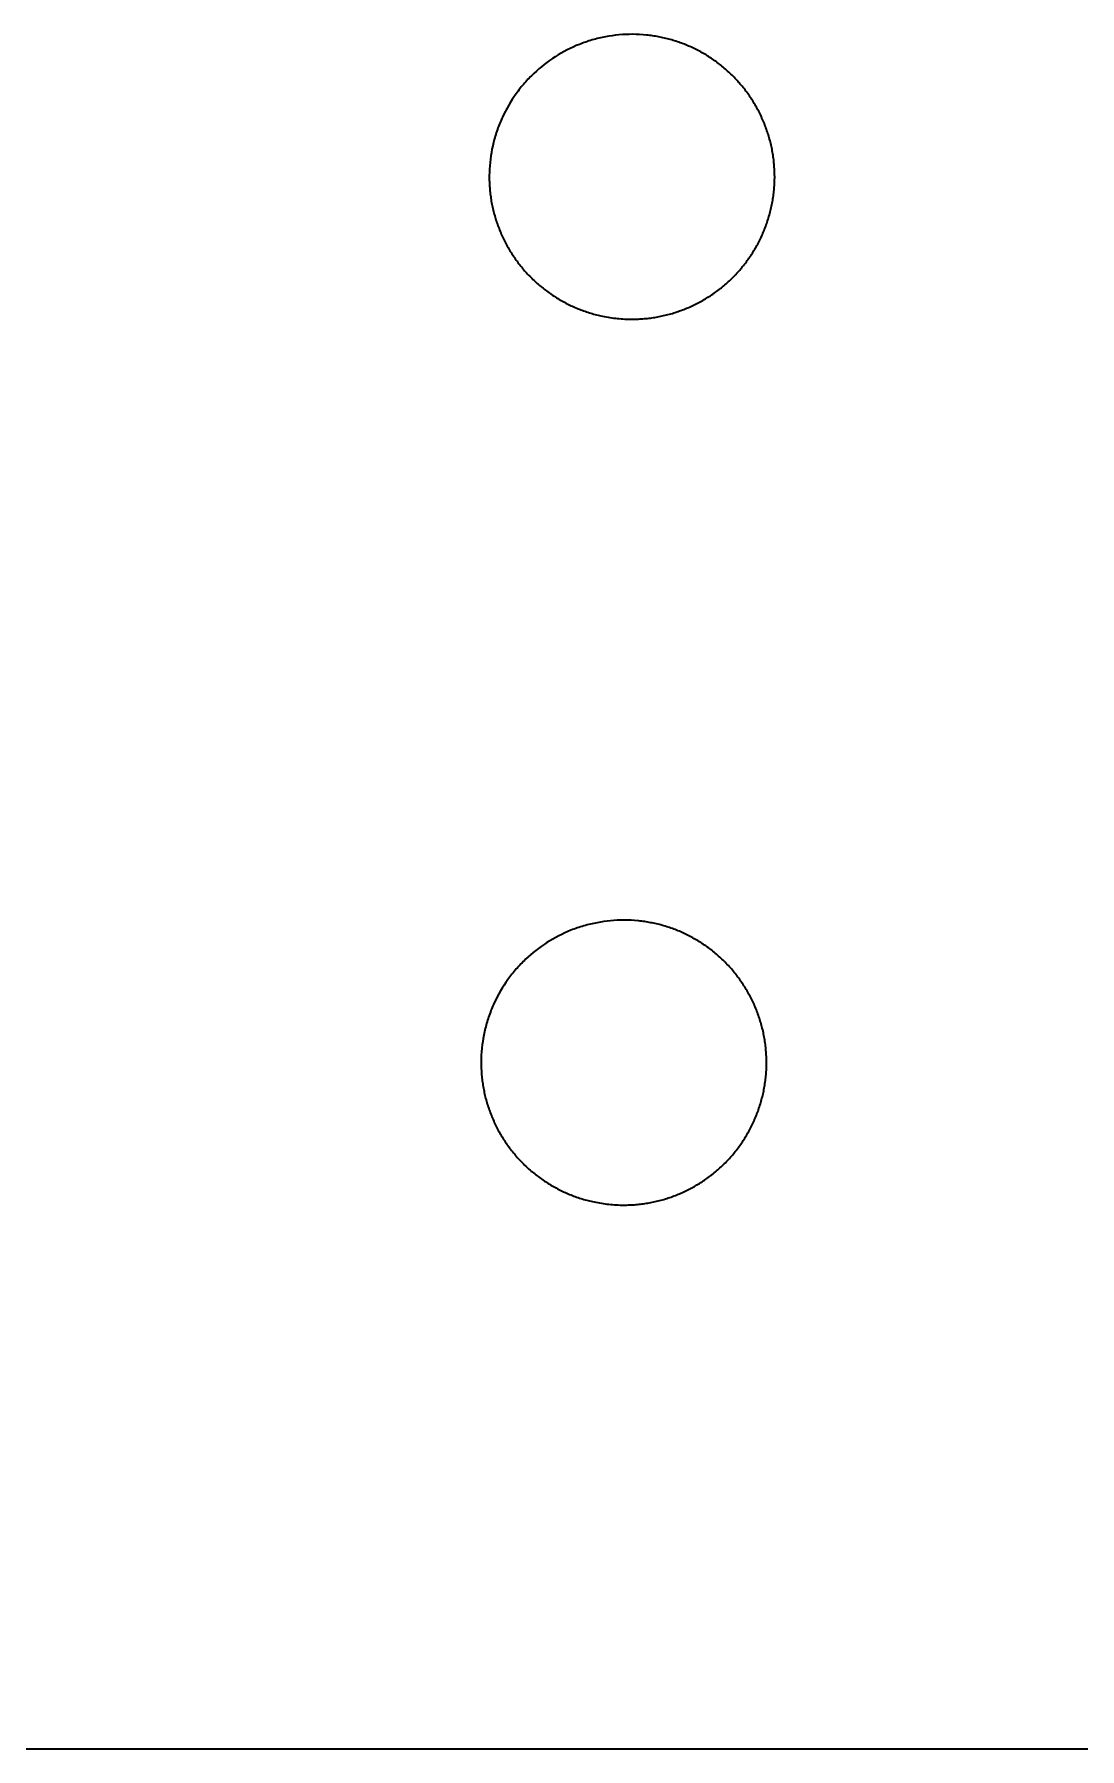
# Model space of a CAD drawing. Header units: millimetres. Extents: x 0 to 2561, y -987 to 790.
# Drawn here: x 981.6 to 1117.1, y -968.1 to -745.8 of the extents above; entities that cross this region are included whole.
import ezdxf

# ---------------------------------------------------------------- set-up
doc = ezdxf.new("R2010")
doc.units = ezdxf.units.MM
doc.layers.add('Blocks', color=7, linetype='Continuous')
doc.layers.add('Blocks$Inner', color=7, linetype='Continuous', lineweight=25, true_color=0x007f00)
doc.layers.add('Blocks$Outline', color=7, linetype='Continuous', lineweight=35, true_color=0xff3f3f)

# ---------------------------------------------------------------- blocks, each defined once
blk = doc.blocks.new('Balcony Dining Bench Top')
at = {"layer": 'Blocks$Inner'}
for points, degree in [([(-171.51, 418.5), (-171.51, -116.08), (-171.51, -650.66)], 2), ([(-393.75, 231.9), (-393.82, 231.3), (-393.85, 230.69), (-393.85, 230.09)], 3), ([(-375.38, 211.51), (-375.34, 211.51), (-375.29, 211.51), (-375.25, 211.51)], 3)]:
    blk.add_open_spline(points, degree=degree, dxfattribs=at)
for points, knots in [([(-375.43, 248.51), (-375.62, 248.51), (-375.82, 248.5), (-376.27, 248.49), (-376.53, 248.47), (-377.05, 248.43), (-377.31, 248.41), (-377.83, 248.35), (-378.09, 248.31), (-378.6, 248.23), (-378.86, 248.18), (-379.37, 248.07), (-379.62, 248.02), (-380.12, 247.89), (-380.37, 247.82), (-380.87, 247.68), (-381.11, 247.6), (-381.6, 247.43), (-381.85, 247.34), (-382.33, 247.15), (-382.57, 247.05), (-383.05, 246.84), (-383.29, 246.73), (-383.75, 246.5), (-383.99, 246.38), (-384.44, 246.13), (-384.67, 246), (-385.11, 245.74), (-385.33, 245.6), (-385.77, 245.31), (-385.98, 245.17), (-386.4, 244.86), (-386.6, 244.71), (-387.01, 244.39), (-387.21, 244.22), (-387.6, 243.89), (-387.8, 243.71), (-388.18, 243.36), (-388.37, 243.17), (-388.73, 242.8), (-388.91, 242.61), (-389.26, 242.22), (-389.43, 242.02), (-389.76, 241.62), (-389.92, 241.42), (-390.24, 241.01), (-390.39, 240.8), (-390.69, 240.37), (-390.83, 240.16), (-391.11, 239.72), (-391.24, 239.5), (-391.5, 239.05), (-391.63, 238.82), (-391.87, 238.36), (-391.98, 238.12), (-392.2, 237.65), (-392.31, 237.41), (-392.51, 236.93), (-392.61, 236.69), (-392.79, 236.2), (-392.87, 235.96), (-393.03, 235.46), (-393.11, 235.22), (-393.25, 234.72), (-393.31, 234.47), (-393.43, 233.96), (-393.48, 233.71), (-393.58, 233.2), (-393.62, 232.94), (-393.69, 232.43), (-393.73, 232.16), (-393.75, 231.9)], [87.372116, 87.372116, 87.372116, 87.372116, 87.957345, 87.957345, 88.737652, 88.737652, 89.517958, 89.517958, 90.298404, 90.298404, 91.07885, 91.07885, 91.859296, 91.859296, 92.639742, 92.639742, 93.420188, 93.420188, 94.200634, 94.200634, 94.98108, 94.98108, 95.761526, 95.761526, 96.542142, 96.542142, 97.322759, 97.322759, 98.103375, 98.103375, 98.883992, 98.883992, 99.664608, 99.664608, 100.445225, 100.445225, 101.225841, 101.225841, 102.006457, 102.006457, 102.787213, 102.787213, 103.567969, 103.567969, 104.348724, 104.348724, 105.12948, 105.12948, 105.910235, 105.910235, 106.690991, 106.690991, 107.471746, 107.471746, 108.252502, 108.252502, 109.033276, 109.033276, 109.814051, 109.814051, 110.594826, 110.594826, 111.375601, 111.375601, 112.156375, 112.156375, 112.93715, 112.93715, 113.717925, 113.717925, 114.4987, 114.4987, 114.4987, 114.4987]), ([(-357, 228.11), (-356.97, 228.43), (-356.94, 228.76), (-356.93, 229.08), (-356.91, 229.4), (-356.9, 229.73), (-356.9, 230.05), (-356.91, 230.31), (-356.91, 230.58), (-356.92, 230.84), (-356.94, 231.1), (-356.95, 231.36), (-356.98, 231.62), (-357, 231.88), (-357.03, 232.14), (-357.06, 232.39), (-357.09, 232.65), (-357.13, 232.91), (-357.18, 233.16), (-357.22, 233.42), (-357.27, 233.67), (-357.33, 233.92), (-357.38, 234.18), (-357.44, 234.43), (-357.51, 234.68), (-357.57, 234.93), (-357.64, 235.18), (-357.72, 235.43), (-357.8, 235.68), (-357.88, 235.93), (-357.97, 236.18), (-358.05, 236.42), (-358.15, 236.67), (-358.24, 236.91), (-358.34, 237.15), (-358.44, 237.39), (-358.55, 237.63), (-358.66, 237.87), (-358.77, 238.1), (-358.88, 238.33), (-359, 238.56), (-359.12, 238.79), (-359.25, 239.02), (-359.37, 239.24), (-359.51, 239.47), (-359.64, 239.69), (-359.78, 239.91), (-359.92, 240.13), (-360.06, 240.34), (-360.21, 240.56), (-360.36, 240.77), (-360.51, 240.98), (-360.67, 241.19), (-360.83, 241.4), (-360.99, 241.6), (-361.15, 241.81), (-361.32, 242.01), (-361.49, 242.2), (-361.67, 242.4), (-361.84, 242.59), (-362.02, 242.78), (-362.2, 242.97), (-362.38, 243.15), (-362.57, 243.33), (-362.76, 243.51), (-362.95, 243.69), (-363.14, 243.86), (-363.33, 244.03), (-363.53, 244.2), (-363.73, 244.36), (-363.93, 244.52), (-364.14, 244.68), (-364.34, 244.84), (-364.55, 244.99), (-364.77, 245.15), (-364.98, 245.29), (-365.19, 245.44), (-365.42, 245.58), (-365.64, 245.72), (-365.86, 245.86), (-366.09, 245.99), (-366.31, 246.12), (-366.54, 246.25), (-366.77, 246.37), (-367, 246.49), (-367.23, 246.61), (-367.46, 246.72), (-367.7, 246.83), (-367.93, 246.94), (-368.17, 247.04), (-368.41, 247.14), (-368.65, 247.23), (-368.89, 247.33), (-369.13, 247.41), (-369.38, 247.5), (-369.62, 247.58), (-369.87, 247.66), (-370.12, 247.74), (-370.37, 247.81), (-370.62, 247.88), (-370.87, 247.95), (-371.13, 248.01), (-371.38, 248.07), (-371.63, 248.12), (-371.89, 248.17), (-372.15, 248.22), (-372.4, 248.27), (-372.66, 248.31), (-372.92, 248.34), (-373.17, 248.38), (-373.43, 248.4), (-373.69, 248.43), (-373.95, 248.45), (-374.2, 248.47), (-374.46, 248.48), (-374.72, 248.5), (-374.98, 248.5), (-375.24, 248.51), (-375.29, 248.51), (-375.36, 248.51), (-375.43, 248.51)], [56.353779, 56.353779, 56.353779, 56.353779, 57.32848, 57.32848, 57.32848, 58.304963, 58.304963, 58.304963, 59.090403, 59.090403, 59.090403, 59.871623, 59.871623, 59.871623, 60.650066, 60.650066, 60.650066, 61.427126, 61.427126, 61.427126, 62.204177, 62.204177, 62.204177, 62.982593, 62.982593, 62.982593, 63.76377, 63.76377, 63.76377, 64.549149, 64.549149, 64.549149, 65.334522, 65.334522, 65.334522, 66.115676, 66.115676, 66.115676, 66.894052, 66.894052, 66.894052, 67.671045, 67.671045, 67.671045, 68.448031, 68.448031, 68.448031, 69.226384, 69.226384, 69.226384, 70.0075, 70.0075, 70.0075, 70.792819, 70.792819, 70.792819, 71.578096, 71.578096, 71.578096, 72.359156, 72.359156, 72.359156, 73.137442, 73.137442, 73.137442, 73.914349, 73.914349, 73.914349, 74.691252, 74.691252, 74.691252, 75.469525, 75.469525, 75.469525, 76.250564, 76.250564, 76.250564, 77.035809, 77.035809, 77.035809, 77.821071, 77.821071, 77.821071, 78.602122, 78.602122, 78.602122, 79.380403, 79.380403, 79.380403, 80.157309, 80.157309, 80.157309, 80.934216, 80.934216, 80.934216, 81.712497, 81.712497, 81.712497, 82.493548, 82.493548, 82.493548, 83.27881, 83.27881, 83.27881, 84.064158, 84.064158, 84.064158, 84.845299, 84.845299, 84.845299, 85.623675, 85.623675, 85.623675, 86.400682, 86.400682, 86.400682, 87.177693, 87.177693, 87.177693, 87.372116, 87.372116, 87.372116, 87.372116]), ([(-260.5, 247.45), (-260.7, 247.45), (-260.89, 247.45), (-261.34, 247.44), (-261.6, 247.42), (-262.12, 247.38), (-262.39, 247.36), (-262.9, 247.3), (-263.16, 247.26), (-263.68, 247.18), (-263.93, 247.13), (-264.44, 247.03), (-264.69, 246.97), (-265.2, 246.85), (-265.45, 246.78), (-265.94, 246.63), (-266.19, 246.56), (-266.68, 246.39), (-266.92, 246.3), (-267.41, 246.11), (-267.65, 246.01), (-268.12, 245.81), (-268.37, 245.69), (-268.83, 245.47), (-269.07, 245.35), (-269.52, 245.1), (-269.75, 244.97), (-270.19, 244.7), (-270.42, 244.57), (-270.85, 244.28), (-271.06, 244.13), (-271.48, 243.83), (-271.69, 243.68), (-272.1, 243.36), (-272.3, 243.19), (-272.69, 242.86), (-272.89, 242.68), (-273.26, 242.33), (-273.46, 242.14), (-273.82, 241.78), (-274, 241.58), (-274.35, 241.2), (-274.52, 241), (-274.86, 240.6), (-275.02, 240.4), (-275.33, 239.99), (-275.48, 239.78), (-275.78, 239.35), (-275.92, 239.14), (-276.2, 238.7), (-276.34, 238.48), (-276.6, 238.03), (-276.73, 237.8), (-276.97, 237.34), (-277.09, 237.11), (-277.31, 236.64), (-277.42, 236.39), (-277.62, 235.92), (-277.72, 235.67), (-277.9, 235.19), (-277.98, 234.94), (-278.14, 234.45), (-278.22, 234.2), (-278.36, 233.7), (-278.42, 233.45), (-278.54, 232.95), (-278.59, 232.69), (-278.69, 232.18), (-278.74, 231.93), (-278.81, 231.41), (-278.84, 231.15), (-278.87, 230.89)], [87.265121, 87.265121, 87.265121, 87.265121, 87.850354, 87.850354, 88.630665, 88.630665, 89.410975, 89.410975, 90.191339, 90.191339, 90.971704, 90.971704, 91.752068, 91.752068, 92.532433, 92.532433, 93.312797, 93.312797, 94.093162, 94.093162, 94.873526, 94.873526, 95.65389, 95.65389, 96.434306, 96.434306, 97.214721, 97.214721, 97.995136, 97.995136, 98.775551, 98.775551, 99.555967, 99.555967, 100.336382, 100.336382, 101.116797, 101.116797, 101.897212, 101.897212, 102.677649, 102.677649, 103.458086, 103.458086, 104.238522, 104.238522, 105.018959, 105.018959, 105.799395, 105.799395, 106.579832, 106.579832, 107.360269, 107.360269, 108.140705, 108.140705, 108.921102, 108.921102, 109.701499, 109.701499, 110.481895, 110.481895, 111.262292, 111.262292, 112.042689, 112.042689, 112.823085, 112.823085, 113.603482, 113.603482, 114.383879, 114.383879, 114.383879, 114.383879]), ([(-242.12, 227.01), (-242.09, 227.33), (-242.06, 227.66), (-242.04, 227.98), (-242.03, 228.3), (-242.02, 228.64), (-242.02, 228.96), (-242.02, 229.22), (-242.03, 229.49), (-242.04, 229.74), (-242.05, 230), (-242.06, 230.27), (-242.09, 230.52), (-242.11, 230.78), (-242.14, 231.04), (-242.17, 231.3), (-242.2, 231.55), (-242.24, 231.81), (-242.28, 232.07), (-242.33, 232.32), (-242.38, 232.58), (-242.43, 232.83), (-242.48, 233.08), (-242.54, 233.34), (-242.61, 233.59), (-242.67, 233.84), (-242.74, 234.09), (-242.82, 234.34), (-242.9, 234.59), (-242.98, 234.84), (-243.06, 235.08), (-243.15, 235.33), (-243.24, 235.58), (-243.34, 235.82), (-243.44, 236.06), (-243.54, 236.3), (-243.64, 236.54), (-243.75, 236.77), (-243.86, 237.01), (-243.98, 237.24), (-244.09, 237.47), (-244.21, 237.7), (-244.34, 237.93), (-244.47, 238.15), (-244.6, 238.38), (-244.73, 238.6), (-244.87, 238.82), (-245.01, 239.04), (-245.15, 239.25), (-245.29, 239.47), (-245.45, 239.68), (-245.6, 239.89), (-245.75, 240.1), (-245.91, 240.31), (-246.08, 240.52), (-246.24, 240.72), (-246.41, 240.92), (-246.58, 241.12), (-246.75, 241.31), (-246.93, 241.51), (-247.1, 241.7), (-247.28, 241.88), (-247.46, 242.07), (-247.65, 242.25), (-247.84, 242.43), (-248.03, 242.6), (-248.22, 242.78), (-248.41, 242.95), (-248.61, 243.12), (-248.81, 243.28), (-249.01, 243.44), (-249.21, 243.6), (-249.42, 243.76), (-249.63, 243.92), (-249.84, 244.07), (-250.06, 244.21), (-250.27, 244.36), (-250.49, 244.51), (-250.71, 244.64), (-250.93, 244.78), (-251.16, 244.92), (-251.38, 245.05), (-251.61, 245.17), (-251.84, 245.3), (-252.07, 245.42), (-252.3, 245.53), (-252.53, 245.65), (-252.77, 245.76), (-253, 245.86), (-253.24, 245.97), (-253.48, 246.07), (-253.72, 246.16), (-253.96, 246.26), (-254.2, 246.35), (-254.45, 246.43), (-254.69, 246.52), (-254.94, 246.6), (-255.19, 246.67), (-255.44, 246.75), (-255.69, 246.81), (-255.94, 246.88), (-256.2, 246.95), (-256.45, 247), (-256.7, 247.06), (-256.96, 247.11), (-257.22, 247.16), (-257.47, 247.2), (-257.73, 247.25), (-257.99, 247.28), (-258.24, 247.32), (-258.5, 247.35), (-258.76, 247.37), (-259.02, 247.4), (-259.27, 247.41), (-259.53, 247.43), (-259.79, 247.44), (-260.05, 247.45), (-260.31, 247.45), (-260.36, 247.45), (-260.43, 247.45), (-260.5, 247.45)], [56.249356, 56.249356, 56.249356, 56.249356, 57.221865, 57.221865, 57.221865, 58.197577, 58.197577, 58.197577, 58.982946, 58.982946, 58.982946, 59.764102, 59.764102, 59.764102, 60.542485, 60.542485, 60.542485, 61.319491, 61.319491, 61.319491, 62.096494, 62.096494, 62.096494, 62.874868, 62.874868, 62.874868, 63.656008, 63.656008, 63.656008, 64.441355, 64.441355, 64.441355, 65.226698, 65.226698, 65.226698, 66.007826, 66.007826, 66.007826, 66.786182, 66.786182, 66.786182, 67.56316, 67.56316, 67.56316, 68.340134, 68.340134, 68.340134, 69.118478, 69.118478, 69.118478, 69.899588, 69.899588, 69.899588, 70.684904, 70.684904, 70.684904, 71.470227, 71.470227, 71.470227, 72.251336, 72.251336, 72.251336, 73.029672, 73.029672, 73.029672, 73.806631, 73.806631, 73.806631, 74.583587, 74.583587, 74.583587, 75.361914, 75.361914, 75.361914, 76.143006, 76.143006, 76.143006, 76.928306, 76.928306, 76.928306, 77.713633, 77.713633, 77.713633, 78.494748, 78.494748, 78.494748, 79.273092, 79.273092, 79.273092, 80.050059, 80.050059, 80.050059, 80.827026, 80.827026, 80.827026, 81.605364, 81.605364, 81.605364, 82.38647, 82.38647, 82.38647, 83.171786, 83.171786, 83.171786, 83.957146, 83.957146, 83.957146, 84.738295, 84.738295, 84.738295, 85.516675, 85.516675, 85.516675, 86.293682, 86.293682, 86.293682, 87.07069, 87.07069, 87.07069, 87.265121, 87.265121, 87.265121, 87.265121]), ([(-393.85, 230.09), (-393.85, 228.9), (-393.75, 227.73), (-393.42, 226), (-393.28, 225.42), (-392.95, 224.29), (-392.76, 223.74), (-392.12, 222.11), (-391.58, 221.06), (-390.31, 219.07), (-389.59, 218.15), (-388.39, 216.87), (-387.97, 216.47), (-387.09, 215.7), (-386.62, 215.33), (-385.19, 214.3), (-384.18, 213.71), (-382.59, 212.97), (-382.05, 212.75), (-380.94, 212.36), (-380.37, 212.19), (-378.67, 211.77), (-377.52, 211.6), (-376.03, 211.52), (-375.71, 211.51), (-375.38, 211.51)], [116.319332, 116.319332, 116.319332, 116.319332, 119.842503, 119.842503, 121.604089, 121.604089, 123.365674, 123.365674, 126.888845, 126.888845, 130.412017, 130.412017, 132.173602, 132.173602, 133.935188, 133.935188, 137.458359, 137.458359, 139.219945, 139.219945, 140.98153, 140.98153, 144.504701, 144.504701, 145.469695, 145.469695, 145.469695, 145.469695]), ([(-278.87, 230.89), (-278.87, 230.86), (-278.88, 230.84), (-278.94, 230.2), (-278.97, 229.59), (-278.97, 228.98)], [114.383879, 114.383879, 114.383879, 114.383879, 114.464295, 114.464295, 116.296257, 116.296257, 116.296257, 116.296257]), ([(-375.25, 211.51), (-375.21, 211.51), (-375.17, 211.51), (-375.12, 211.51), (-374.86, 211.51), (-374.6, 211.52), (-374.34, 211.54), (-374.08, 211.55), (-373.82, 211.57), (-373.56, 211.59), (-373.31, 211.62), (-373.05, 211.65), (-372.79, 211.69), (-372.54, 211.72), (-372.28, 211.76), (-372.03, 211.81), (-371.77, 211.86), (-371.52, 211.91), (-371.27, 211.97), (-371.02, 212.02), (-370.76, 212.09), (-370.52, 212.16), (-370.27, 212.22), (-370.01, 212.3), (-369.77, 212.38), (-369.52, 212.45), (-369.27, 212.54), (-369.03, 212.63), (-368.78, 212.72), (-368.54, 212.82), (-368.3, 212.91), (-368.06, 213.01), (-367.82, 213.12), (-367.58, 213.23), (-367.35, 213.34), (-367.12, 213.45), (-366.89, 213.57), (-366.66, 213.69), (-366.43, 213.81), (-366.21, 213.94), (-365.98, 214.07), (-365.76, 214.2), (-365.54, 214.34), (-365.32, 214.48), (-365.11, 214.62), (-364.89, 214.77), (-364.68, 214.92), (-364.47, 215.07), (-364.26, 215.22), (-364.05, 215.38), (-363.84, 215.55), (-363.64, 215.71), (-363.45, 215.87), (-363.24, 216.05), (-363.05, 216.22), (-362.86, 216.39), (-362.67, 216.57), (-362.48, 216.75), (-362.3, 216.93), (-362.11, 217.12), (-361.94, 217.31), (-361.76, 217.5), (-361.59, 217.69), (-361.42, 217.88), (-361.25, 218.08), (-361.08, 218.28), (-360.92, 218.48), (-360.76, 218.68), (-360.6, 218.89), (-360.45, 219.1), (-360.3, 219.31), (-360.15, 219.53), (-360, 219.74), (-359.86, 219.96), (-359.72, 220.18), (-359.58, 220.4), (-359.45, 220.63), (-359.31, 220.86), (-359.19, 221.08), (-359.07, 221.31), (-358.94, 221.54), (-358.83, 221.78), (-358.71, 222.01), (-358.6, 222.24), (-358.5, 222.48), (-358.39, 222.72), (-358.29, 222.96), (-358.2, 223.2), (-358.1, 223.44), (-358.01, 223.68), (-357.93, 223.92), (-357.84, 224.17), (-357.76, 224.42), (-357.69, 224.67), (-357.61, 224.91), (-357.54, 225.17), (-357.48, 225.42), (-357.42, 225.67), (-357.35, 225.93), (-357.3, 226.18), (-357.24, 226.5), (-357.18, 226.83), (-357.13, 227.14), (-357.08, 227.46), (-357.03, 227.79), (-357, 228.11)], [145.600192, 145.600192, 145.600192, 145.600192, 145.730083, 145.730083, 145.730083, 146.515765, 146.515765, 146.515765, 147.297244, 147.297244, 147.297244, 148.075961, 148.075961, 148.075961, 148.853311, 148.853311, 148.853311, 149.63067, 149.63067, 149.63067, 150.40941, 150.40941, 150.40941, 151.190927, 151.190927, 151.190927, 151.976662, 151.976662, 151.976662, 152.762646, 152.762646, 152.762646, 153.544424, 153.544424, 153.544424, 154.323436, 154.323436, 154.323436, 155.101079, 155.101079, 155.101079, 155.878728, 155.878728, 155.878728, 156.657756, 156.657756, 156.657756, 157.439561, 157.439561, 157.439561, 158.225584, 158.225584, 158.225584, 159.011669, 159.011669, 159.011669, 159.793542, 159.793542, 159.793542, 160.572643, 160.572643, 160.572643, 161.35037, 161.35037, 161.35037, 162.128098, 162.128098, 162.128098, 162.9072, 162.9072, 162.9072, 163.689075, 163.689075, 163.689075, 164.475166, 164.475166, 164.475166, 165.261139, 165.261139, 165.261139, 166.042895, 166.042895, 166.042895, 166.821873, 166.821873, 166.821873, 167.599472, 167.599472, 167.599472, 168.377066, 168.377066, 168.377066, 169.15603, 169.15603, 169.15603, 169.937762, 169.937762, 169.937762, 170.723704, 170.723704, 170.723704, 171.700223, 171.700223, 171.700223, 172.673111, 172.673111, 172.673111, 172.673111]), ([(-278.97, 228.98), (-278.97, 227.8), (-278.86, 226.63), (-278.53, 224.9), (-278.39, 224.32), (-278.06, 223.2), (-277.87, 222.64), (-277.23, 221.02), (-276.69, 219.98), (-275.42, 217.99), (-274.7, 217.07), (-273.5, 215.8), (-273.08, 215.4), (-272.2, 214.63), (-271.73, 214.26), (-270.3, 213.23), (-269.3, 212.65), (-267.71, 211.91), (-267.17, 211.69), (-266.06, 211.3), (-265.49, 211.13), (-263.79, 210.71), (-262.64, 210.54), (-261.15, 210.46), (-260.82, 210.45), (-260.48, 210.45)], [116.296257, 116.296257, 116.296257, 116.296257, 119.812991, 119.812991, 121.571358, 121.571358, 123.329725, 123.329725, 126.846459, 126.846459, 130.363194, 130.363194, 132.121561, 132.121561, 133.879928, 133.879928, 137.396662, 137.396662, 139.155029, 139.155029, 140.913396, 140.913396, 144.43013, 144.43013, 145.419581, 145.419581, 145.419581, 145.419581]), ([(-260.48, 210.45), (-260.41, 210.45), (-260.35, 210.45), (-260.29, 210.45), (-260.03, 210.46), (-259.76, 210.47), (-259.51, 210.48), (-259.25, 210.49), (-258.99, 210.51), (-258.73, 210.54), (-258.47, 210.56), (-258.21, 210.59), (-257.96, 210.63), (-257.7, 210.66), (-257.45, 210.7), (-257.19, 210.75), (-256.94, 210.8), (-256.68, 210.85), (-256.43, 210.91), (-256.18, 210.96), (-255.93, 211.02), (-255.68, 211.09), (-255.43, 211.16), (-255.18, 211.23), (-254.93, 211.31), (-254.68, 211.39), (-254.43, 211.48), (-254.19, 211.56), (-253.95, 211.65), (-253.7, 211.75), (-253.46, 211.85), (-253.22, 211.95), (-252.98, 212.05), (-252.74, 212.16), (-252.51, 212.27), (-252.28, 212.38), (-252.05, 212.5), (-251.82, 212.62), (-251.59, 212.74), (-251.36, 212.87), (-251.14, 213), (-250.92, 213.13), (-250.7, 213.27), (-250.48, 213.4), (-250.26, 213.55), (-250.05, 213.69), (-249.83, 213.84), (-249.62, 213.99), (-249.41, 214.15), (-249.21, 214.3), (-249, 214.47), (-248.8, 214.63), (-248.6, 214.8), (-248.39, 214.97), (-248.2, 215.14), (-248.01, 215.31), (-247.81, 215.49), (-247.63, 215.67), (-247.44, 215.85), (-247.26, 216.04), (-247.08, 216.23), (-246.91, 216.42), (-246.73, 216.61), (-246.56, 216.8), (-246.39, 217), (-246.23, 217.2), (-246.06, 217.4), (-245.9, 217.6), (-245.75, 217.81), (-245.59, 218.02), (-245.44, 218.23), (-245.29, 218.44), (-245.14, 218.66), (-245, 218.87), (-244.86, 219.1), (-244.72, 219.32), (-244.59, 219.54), (-244.45, 219.77), (-244.33, 220), (-244.2, 220.22), (-244.08, 220.46), (-243.97, 220.69), (-243.85, 220.92), (-243.74, 221.15), (-243.63, 221.39), (-243.53, 221.63), (-243.43, 221.87), (-243.33, 222.11), (-243.23, 222.35), (-243.14, 222.59), (-243.06, 222.83), (-242.97, 223.08), (-242.89, 223.33), (-242.82, 223.57), (-242.74, 223.82), (-242.67, 224.08), (-242.61, 224.33), (-242.54, 224.58), (-242.48, 224.84), (-242.43, 225.09), (-242.36, 225.4), (-242.3, 225.73), (-242.25, 226.05), (-242.2, 226.37), (-242.15, 226.69), (-242.12, 227.01)], [145.419581, 145.419581, 145.419581, 145.419581, 145.615129, 145.615129, 145.615129, 146.400699, 146.400699, 146.400699, 147.182059, 147.182059, 147.182059, 147.960649, 147.960649, 147.960649, 148.737866, 148.737866, 148.737866, 149.515084, 149.515084, 149.515084, 150.293678, 150.293678, 150.293678, 151.075045, 151.075045, 151.075045, 151.860625, 151.860625, 151.860625, 152.646223, 152.646223, 152.646223, 153.42761, 153.42761, 153.42761, 154.206229, 154.206229, 154.206229, 154.983475, 154.983475, 154.983475, 155.760723, 155.760723, 155.760723, 156.539349, 156.539349, 156.539349, 157.320747, 157.320747, 157.320747, 158.106361, 158.106361, 158.106361, 158.891911, 158.891911, 158.891911, 159.673249, 159.673249, 159.673249, 160.451819, 160.451819, 160.451819, 161.229016, 161.229016, 161.229016, 162.006214, 162.006214, 162.006214, 162.784787, 162.784787, 162.784787, 163.566133, 163.566133, 163.566133, 164.351692, 164.351692, 164.351692, 165.137165, 165.137165, 165.137165, 165.918427, 165.918427, 165.918427, 166.696918, 166.696918, 166.696918, 167.474035, 167.474035, 167.474035, 168.251151, 168.251151, 168.251151, 169.029641, 169.029641, 169.029641, 169.8109, 169.8109, 169.8109, 170.59637, 170.59637, 170.59637, 171.572091, 171.572091, 171.572091, 172.545613, 172.545613, 172.545613, 172.545613])]:
    blk.add_open_spline(points, degree=3, knots=knots, dxfattribs=at)
at = {"layer": 'Blocks$Outline'}
blk.add_lwpolyline([(-171.51, -628.67), (-171.51, 396.5)], dxfattribs=at)
for points, knots in [([(-357, 228.11), (-357.03, 227.79), (-357.08, 227.46), (-357.13, 227.14), (-357.18, 226.83), (-357.24, 226.5), (-357.3, 226.18), (-357.35, 225.93), (-357.42, 225.67), (-357.48, 225.42), (-357.54, 225.17), (-357.61, 224.91), (-357.69, 224.67), (-357.76, 224.42), (-357.84, 224.17), (-357.93, 223.92), (-358.01, 223.68), (-358.1, 223.44), (-358.2, 223.2), (-358.29, 222.96), (-358.39, 222.72), (-358.5, 222.48), (-358.6, 222.24), (-358.71, 222.01), (-358.83, 221.78), (-358.94, 221.54), (-359.07, 221.31), (-359.19, 221.08), (-359.31, 220.86), (-359.45, 220.63), (-359.58, 220.4), (-359.72, 220.18), (-359.86, 219.96), (-360, 219.74), (-360.15, 219.53), (-360.3, 219.31), (-360.45, 219.1), (-360.6, 218.89), (-360.76, 218.68), (-360.92, 218.48), (-361.08, 218.28), (-361.25, 218.08), (-361.42, 217.88), (-361.59, 217.69), (-361.76, 217.5), (-361.94, 217.31), (-362.11, 217.12), (-362.3, 216.93), (-362.48, 216.75), (-362.67, 216.57), (-362.86, 216.39), (-363.05, 216.22), (-363.24, 216.05), (-363.45, 215.87), (-363.64, 215.71), (-363.84, 215.55), (-364.05, 215.38), (-364.26, 215.22), (-364.47, 215.07), (-364.68, 214.92), (-364.89, 214.77), (-365.11, 214.62), (-365.32, 214.48), (-365.54, 214.34), (-365.76, 214.2), (-365.98, 214.07), (-366.21, 213.94), (-366.43, 213.81), (-366.66, 213.69), (-366.89, 213.57), (-367.12, 213.45), (-367.35, 213.34), (-367.58, 213.23), (-367.82, 213.12), (-368.06, 213.01), (-368.3, 212.91), (-368.54, 212.82), (-368.78, 212.72), (-369.03, 212.63), (-369.27, 212.54), (-369.52, 212.45), (-369.77, 212.38), (-370.01, 212.3), (-370.27, 212.22), (-370.52, 212.16), (-370.76, 212.09), (-371.02, 212.02), (-371.27, 211.97), (-371.52, 211.91), (-371.77, 211.86), (-372.03, 211.81), (-372.28, 211.76), (-372.54, 211.72), (-372.79, 211.69), (-373.05, 211.65), (-373.31, 211.62), (-373.56, 211.59), (-373.82, 211.57), (-374.08, 211.55), (-374.34, 211.54), (-374.6, 211.52), (-374.86, 211.51), (-375.12, 211.51), (-375.17, 211.51), (-375.21, 211.51), (-375.25, 211.51), (-375.29, 211.51), (-375.34, 211.51), (-375.38, 211.51), (-375.71, 211.51), (-376.03, 211.52), (-377.52, 211.6), (-378.67, 211.77), (-380.37, 212.19), (-380.94, 212.36), (-382.05, 212.75), (-382.59, 212.97), (-384.18, 213.71), (-385.19, 214.3), (-386.62, 215.33), (-387.09, 215.7), (-387.97, 216.47), (-388.39, 216.87), (-389.59, 218.15), (-390.31, 219.07), (-391.58, 221.06), (-392.12, 222.11), (-392.76, 223.74), (-392.95, 224.29), (-393.28, 225.42), (-393.42, 226), (-393.75, 227.73), (-393.85, 228.9), (-393.85, 230.09), (-393.85, 230.69), (-393.82, 231.3), (-393.75, 231.9), (-393.73, 232.16), (-393.69, 232.43), (-393.62, 232.94), (-393.58, 233.2), (-393.48, 233.71), (-393.43, 233.96), (-393.31, 234.47), (-393.25, 234.72), (-393.11, 235.22), (-393.03, 235.46), (-392.87, 235.96), (-392.79, 236.2), (-392.61, 236.69), (-392.51, 236.93), (-392.31, 237.41), (-392.2, 237.65), (-391.98, 238.12), (-391.87, 238.36), (-391.63, 238.82), (-391.5, 239.05), (-391.24, 239.5), (-391.11, 239.72), (-390.83, 240.16), (-390.69, 240.37), (-390.39, 240.8), (-390.24, 241.01), (-389.92, 241.42), (-389.76, 241.62), (-389.43, 242.02), (-389.26, 242.22), (-388.91, 242.61), (-388.73, 242.8), (-388.37, 243.17), (-388.18, 243.36), (-387.8, 243.71), (-387.6, 243.89), (-387.21, 244.22), (-387.01, 244.39), (-386.6, 244.71), (-386.4, 244.86), (-385.98, 245.17), (-385.77, 245.31), (-385.33, 245.6), (-385.11, 245.74), (-384.67, 246), (-384.44, 246.13), (-383.99, 246.38), (-383.75, 246.5), (-383.29, 246.73), (-383.05, 246.84), (-382.57, 247.05), (-382.33, 247.15), (-381.85, 247.34), (-381.6, 247.43), (-381.11, 247.6), (-380.87, 247.68), (-380.37, 247.82), (-380.12, 247.89), (-379.62, 248.02), (-379.37, 248.07), (-378.86, 248.18), (-378.6, 248.23), (-378.09, 248.31), (-377.83, 248.35), (-377.31, 248.41), (-377.05, 248.43), (-376.53, 248.47), (-376.27, 248.49), (-375.82, 248.5), (-375.62, 248.51), (-375.43, 248.51), (-375.36, 248.51), (-375.29, 248.51), (-375.24, 248.51), (-374.98, 248.5), (-374.72, 248.5), (-374.46, 248.48), (-374.2, 248.47), (-373.95, 248.45), (-373.69, 248.43), (-373.43, 248.4), (-373.17, 248.38), (-372.92, 248.34), (-372.66, 248.31), (-372.4, 248.27), (-372.15, 248.22), (-371.89, 248.17), (-371.63, 248.12), (-371.38, 248.07), (-371.13, 248.01), (-370.87, 247.95), (-370.62, 247.88), (-370.37, 247.81), (-370.12, 247.74), (-369.87, 247.66), (-369.62, 247.58), (-369.38, 247.5), (-369.13, 247.41), (-368.89, 247.33), (-368.65, 247.23), (-368.41, 247.14), (-368.17, 247.04), (-367.93, 246.94), (-367.7, 246.83), (-367.46, 246.72), (-367.23, 246.61), (-367, 246.49), (-366.77, 246.37), (-366.54, 246.25), (-366.31, 246.12), (-366.09, 245.99), (-365.86, 245.86), (-365.64, 245.72), (-365.42, 245.58), (-365.19, 245.44), (-364.98, 245.29), (-364.77, 245.15), (-364.55, 244.99), (-364.34, 244.84), (-364.14, 244.68), (-363.93, 244.52), (-363.73, 244.36), (-363.53, 244.2), (-363.33, 244.03), (-363.14, 243.86), (-362.95, 243.69), (-362.76, 243.51), (-362.57, 243.33), (-362.38, 243.15), (-362.2, 242.97), (-362.02, 242.78), (-361.84, 242.59), (-361.67, 242.4), (-361.49, 242.2), (-361.32, 242.01), (-361.15, 241.81), (-360.99, 241.6), (-360.83, 241.4), (-360.67, 241.19), (-360.51, 240.98), (-360.36, 240.77), (-360.21, 240.56), (-360.06, 240.34), (-359.92, 240.13), (-359.78, 239.91), (-359.64, 239.69), (-359.51, 239.47), (-359.37, 239.24), (-359.25, 239.02), (-359.12, 238.79), (-359, 238.56), (-358.88, 238.33), (-358.77, 238.1), (-358.66, 237.87), (-358.55, 237.63), (-358.44, 237.39), (-358.34, 237.15), (-358.24, 236.91), (-358.15, 236.67), (-358.05, 236.42), (-357.97, 236.18), (-357.88, 235.93), (-357.8, 235.68), (-357.72, 235.43), (-357.64, 235.18), (-357.57, 234.93), (-357.51, 234.68), (-357.44, 234.43), (-357.38, 234.18), (-357.33, 233.92), (-357.27, 233.67), (-357.22, 233.42), (-357.18, 233.16), (-357.13, 232.91), (-357.09, 232.65), (-357.06, 232.39), (-357.03, 232.14), (-357, 231.88), (-356.98, 231.62), (-356.95, 231.36), (-356.94, 231.1), (-356.92, 230.84), (-356.91, 230.58), (-356.91, 230.31), (-356.9, 230.05), (-356.9, 229.73), (-356.91, 229.4), (-356.93, 229.08), (-356.94, 228.76), (-356.97, 228.43), (-357, 228.11)], [-172.673111, -172.673111, -172.673111, -172.673111, -171.700223, -171.700223, -171.700223, -170.723704, -170.723704, -170.723704, -169.937762, -169.937762, -169.937762, -169.15603, -169.15603, -169.15603, -168.377066, -168.377066, -168.377066, -167.599472, -167.599472, -167.599472, -166.821873, -166.821873, -166.821873, -166.042895, -166.042895, -166.042895, -165.261139, -165.261139, -165.261139, -164.475166, -164.475166, -164.475166, -163.689075, -163.689075, -163.689075, -162.9072, -162.9072, -162.9072, -162.128098, -162.128098, -162.128098, -161.35037, -161.35037, -161.35037, -160.572643, -160.572643, -160.572643, -159.793542, -159.793542, -159.793542, -159.011669, -159.011669, -159.011669, -158.225584, -158.225584, -158.225584, -157.439561, -157.439561, -157.439561, -156.657756, -156.657756, -156.657756, -155.878728, -155.878728, -155.878728, -155.101079, -155.101079, -155.101079, -154.323436, -154.323436, -154.323436, -153.544424, -153.544424, -153.544424, -152.762646, -152.762646, -152.762646, -151.976662, -151.976662, -151.976662, -151.190927, -151.190927, -151.190927, -150.40941, -150.40941, -150.40941, -149.63067, -149.63067, -149.63067, -148.853311, -148.853311, -148.853311, -148.075961, -148.075961, -148.075961, -147.297244, -147.297244, -147.297244, -146.515765, -146.515765, -146.515765, -145.730083, -145.730083, -145.730083, -145.600192, -145.600192, -145.600192, -145.469695, -145.469695, -145.469695, -144.504701, -144.504701, -140.98153, -140.98153, -139.219945, -139.219945, -137.458359, -137.458359, -133.935188, -133.935188, -132.173602, -132.173602, -130.412017, -130.412017, -126.888845, -126.888845, -123.365674, -123.365674, -121.604089, -121.604089, -119.842503, -119.842503, -116.319332, -116.319332, -116.319332, -114.4987, -114.4987, -114.4987, -113.717925, -113.717925, -112.93715, -112.93715, -112.156375, -112.156375, -111.375601, -111.375601, -110.594826, -110.594826, -109.814051, -109.814051, -109.033276, -109.033276, -108.252502, -108.252502, -107.471746, -107.471746, -106.690991, -106.690991, -105.910235, -105.910235, -105.12948, -105.12948, -104.348724, -104.348724, -103.567969, -103.567969, -102.787213, -102.787213, -102.006457, -102.006457, -101.225841, -101.225841, -100.445225, -100.445225, -99.664608, -99.664608, -98.883992, -98.883992, -98.103375, -98.103375, -97.322759, -97.322759, -96.542142, -96.542142, -95.761526, -95.761526, -94.98108, -94.98108, -94.200634, -94.200634, -93.420188, -93.420188, -92.639742, -92.639742, -91.859296, -91.859296, -91.07885, -91.07885, -90.298404, -90.298404, -89.517958, -89.517958, -88.737652, -88.737652, -87.957345, -87.957345, -87.372116, -87.372116, -87.372116, -87.177693, -87.177693, -87.177693, -86.400682, -86.400682, -86.400682, -85.623675, -85.623675, -85.623675, -84.845299, -84.845299, -84.845299, -84.064158, -84.064158, -84.064158, -83.27881, -83.27881, -83.27881, -82.493548, -82.493548, -82.493548, -81.712497, -81.712497, -81.712497, -80.934216, -80.934216, -80.934216, -80.157309, -80.157309, -80.157309, -79.380403, -79.380403, -79.380403, -78.602122, -78.602122, -78.602122, -77.821071, -77.821071, -77.821071, -77.035809, -77.035809, -77.035809, -76.250564, -76.250564, -76.250564, -75.469525, -75.469525, -75.469525, -74.691252, -74.691252, -74.691252, -73.914349, -73.914349, -73.914349, -73.137442, -73.137442, -73.137442, -72.359156, -72.359156, -72.359156, -71.578096, -71.578096, -71.578096, -70.792819, -70.792819, -70.792819, -70.0075, -70.0075, -70.0075, -69.226384, -69.226384, -69.226384, -68.448031, -68.448031, -68.448031, -67.671045, -67.671045, -67.671045, -66.894052, -66.894052, -66.894052, -66.115676, -66.115676, -66.115676, -65.334522, -65.334522, -65.334522, -64.549149, -64.549149, -64.549149, -63.76377, -63.76377, -63.76377, -62.982593, -62.982593, -62.982593, -62.204177, -62.204177, -62.204177, -61.427126, -61.427126, -61.427126, -60.650066, -60.650066, -60.650066, -59.871623, -59.871623, -59.871623, -59.090403, -59.090403, -59.090403, -58.304963, -58.304963, -58.304963, -57.32848, -57.32848, -57.32848, -56.353779, -56.353779, -56.353779, -56.353779]), ([(-242.12, 227.01), (-242.15, 226.69), (-242.2, 226.37), (-242.25, 226.05), (-242.3, 225.73), (-242.36, 225.4), (-242.43, 225.09), (-242.48, 224.84), (-242.54, 224.58), (-242.61, 224.33), (-242.67, 224.08), (-242.74, 223.82), (-242.82, 223.57), (-242.89, 223.33), (-242.97, 223.08), (-243.06, 222.83), (-243.14, 222.59), (-243.23, 222.35), (-243.33, 222.11), (-243.43, 221.87), (-243.53, 221.63), (-243.63, 221.39), (-243.74, 221.15), (-243.85, 220.92), (-243.97, 220.69), (-244.08, 220.46), (-244.2, 220.22), (-244.33, 220), (-244.45, 219.77), (-244.59, 219.54), (-244.72, 219.32), (-244.86, 219.1), (-245, 218.87), (-245.14, 218.66), (-245.29, 218.44), (-245.44, 218.23), (-245.59, 218.02), (-245.75, 217.81), (-245.9, 217.6), (-246.06, 217.4), (-246.23, 217.2), (-246.39, 217), (-246.56, 216.8), (-246.73, 216.61), (-246.91, 216.42), (-247.08, 216.23), (-247.26, 216.04), (-247.44, 215.85), (-247.63, 215.67), (-247.81, 215.49), (-248.01, 215.31), (-248.2, 215.14), (-248.39, 214.97), (-248.6, 214.8), (-248.8, 214.63), (-249, 214.47), (-249.21, 214.3), (-249.41, 214.15), (-249.62, 213.99), (-249.83, 213.84), (-250.05, 213.69), (-250.26, 213.55), (-250.48, 213.4), (-250.7, 213.27), (-250.92, 213.13), (-251.14, 213), (-251.36, 212.87), (-251.59, 212.74), (-251.82, 212.62), (-252.05, 212.5), (-252.28, 212.38), (-252.51, 212.27), (-252.74, 212.16), (-252.98, 212.05), (-253.22, 211.95), (-253.46, 211.85), (-253.7, 211.75), (-253.95, 211.65), (-254.19, 211.56), (-254.43, 211.48), (-254.68, 211.39), (-254.93, 211.31), (-255.18, 211.23), (-255.43, 211.16), (-255.68, 211.09), (-255.93, 211.02), (-256.18, 210.96), (-256.43, 210.91), (-256.68, 210.85), (-256.94, 210.8), (-257.19, 210.75), (-257.45, 210.7), (-257.7, 210.66), (-257.96, 210.63), (-258.21, 210.59), (-258.47, 210.56), (-258.73, 210.54), (-258.99, 210.51), (-259.25, 210.49), (-259.51, 210.48), (-259.76, 210.47), (-260.03, 210.46), (-260.29, 210.45), (-260.35, 210.45), (-260.41, 210.45), (-260.48, 210.45), (-260.82, 210.45), (-261.15, 210.46), (-262.64, 210.54), (-263.79, 210.71), (-265.49, 211.13), (-266.06, 211.3), (-267.17, 211.69), (-267.71, 211.91), (-269.3, 212.65), (-270.3, 213.23), (-271.73, 214.26), (-272.2, 214.63), (-273.08, 215.4), (-273.5, 215.8), (-274.7, 217.07), (-275.42, 217.99), (-276.69, 219.98), (-277.23, 221.02), (-277.87, 222.64), (-278.06, 223.2), (-278.39, 224.32), (-278.53, 224.9), (-278.86, 226.63), (-278.97, 227.8), (-278.97, 228.98), (-278.97, 229.59), (-278.94, 230.2), (-278.88, 230.84), (-278.87, 230.86), (-278.87, 230.89), (-278.84, 231.15), (-278.81, 231.41), (-278.74, 231.93), (-278.69, 232.18), (-278.59, 232.69), (-278.54, 232.95), (-278.42, 233.45), (-278.36, 233.7), (-278.22, 234.2), (-278.14, 234.45), (-277.98, 234.94), (-277.9, 235.19), (-277.72, 235.67), (-277.62, 235.92), (-277.42, 236.39), (-277.31, 236.64), (-277.09, 237.11), (-276.97, 237.34), (-276.73, 237.8), (-276.6, 238.03), (-276.34, 238.48), (-276.2, 238.7), (-275.92, 239.14), (-275.78, 239.35), (-275.48, 239.78), (-275.33, 239.99), (-275.02, 240.4), (-274.86, 240.6), (-274.52, 241), (-274.35, 241.2), (-274, 241.58), (-273.82, 241.78), (-273.46, 242.14), (-273.26, 242.33), (-272.89, 242.68), (-272.69, 242.86), (-272.3, 243.19), (-272.1, 243.36), (-271.69, 243.68), (-271.48, 243.83), (-271.06, 244.13), (-270.85, 244.28), (-270.42, 244.57), (-270.19, 244.7), (-269.75, 244.97), (-269.52, 245.1), (-269.07, 245.35), (-268.83, 245.47), (-268.37, 245.69), (-268.12, 245.81), (-267.65, 246.01), (-267.41, 246.11), (-266.92, 246.3), (-266.68, 246.39), (-266.19, 246.56), (-265.94, 246.63), (-265.45, 246.78), (-265.2, 246.85), (-264.69, 246.97), (-264.44, 247.03), (-263.93, 247.13), (-263.68, 247.18), (-263.16, 247.26), (-262.9, 247.3), (-262.39, 247.36), (-262.12, 247.38), (-261.6, 247.42), (-261.34, 247.44), (-260.89, 247.45), (-260.7, 247.45), (-260.5, 247.45), (-260.43, 247.45), (-260.36, 247.45), (-260.31, 247.45), (-260.05, 247.45), (-259.79, 247.44), (-259.53, 247.43), (-259.27, 247.41), (-259.02, 247.4), (-258.76, 247.37), (-258.5, 247.35), (-258.24, 247.32), (-257.99, 247.28), (-257.73, 247.25), (-257.47, 247.2), (-257.22, 247.16), (-256.96, 247.11), (-256.7, 247.06), (-256.45, 247), (-256.2, 246.95), (-255.94, 246.88), (-255.69, 246.81), (-255.44, 246.75), (-255.19, 246.67), (-254.94, 246.6), (-254.69, 246.52), (-254.45, 246.43), (-254.2, 246.35), (-253.96, 246.26), (-253.72, 246.16), (-253.48, 246.07), (-253.24, 245.97), (-253, 245.86), (-252.77, 245.76), (-252.53, 245.65), (-252.3, 245.53), (-252.07, 245.42), (-251.84, 245.3), (-251.61, 245.17), (-251.38, 245.05), (-251.16, 244.92), (-250.93, 244.78), (-250.71, 244.64), (-250.49, 244.51), (-250.27, 244.36), (-250.06, 244.21), (-249.84, 244.07), (-249.63, 243.92), (-249.42, 243.76), (-249.21, 243.6), (-249.01, 243.44), (-248.81, 243.28), (-248.61, 243.12), (-248.41, 242.95), (-248.22, 242.78), (-248.03, 242.6), (-247.84, 242.43), (-247.65, 242.25), (-247.46, 242.07), (-247.28, 241.88), (-247.1, 241.7), (-246.93, 241.51), (-246.75, 241.31), (-246.58, 241.12), (-246.41, 240.92), (-246.24, 240.72), (-246.08, 240.52), (-245.91, 240.31), (-245.75, 240.1), (-245.6, 239.89), (-245.45, 239.68), (-245.29, 239.47), (-245.15, 239.25), (-245.01, 239.04), (-244.87, 238.82), (-244.73, 238.6), (-244.6, 238.38), (-244.47, 238.15), (-244.34, 237.93), (-244.21, 237.7), (-244.09, 237.47), (-243.98, 237.24), (-243.86, 237.01), (-243.75, 236.77), (-243.64, 236.54), (-243.54, 236.3), (-243.44, 236.06), (-243.34, 235.82), (-243.24, 235.58), (-243.15, 235.33), (-243.06, 235.08), (-242.98, 234.84), (-242.9, 234.59), (-242.82, 234.34), (-242.74, 234.09), (-242.67, 233.84), (-242.61, 233.59), (-242.54, 233.34), (-242.48, 233.08), (-242.43, 232.83), (-242.38, 232.58), (-242.33, 232.32), (-242.28, 232.07), (-242.24, 231.81), (-242.2, 231.55), (-242.17, 231.3), (-242.14, 231.04), (-242.11, 230.78), (-242.09, 230.52), (-242.06, 230.27), (-242.05, 230), (-242.04, 229.74), (-242.03, 229.49), (-242.02, 229.22), (-242.02, 228.96), (-242.02, 228.64), (-242.03, 228.3), (-242.04, 227.98), (-242.06, 227.66), (-242.09, 227.33), (-242.12, 227.01)], [-172.545613, -172.545613, -172.545613, -172.545613, -171.572091, -171.572091, -171.572091, -170.59637, -170.59637, -170.59637, -169.8109, -169.8109, -169.8109, -169.029641, -169.029641, -169.029641, -168.251151, -168.251151, -168.251151, -167.474035, -167.474035, -167.474035, -166.696918, -166.696918, -166.696918, -165.918427, -165.918427, -165.918427, -165.137165, -165.137165, -165.137165, -164.351692, -164.351692, -164.351692, -163.566133, -163.566133, -163.566133, -162.784787, -162.784787, -162.784787, -162.006214, -162.006214, -162.006214, -161.229016, -161.229016, -161.229016, -160.451819, -160.451819, -160.451819, -159.673249, -159.673249, -159.673249, -158.891911, -158.891911, -158.891911, -158.106361, -158.106361, -158.106361, -157.320747, -157.320747, -157.320747, -156.539349, -156.539349, -156.539349, -155.760723, -155.760723, -155.760723, -154.983475, -154.983475, -154.983475, -154.206229, -154.206229, -154.206229, -153.42761, -153.42761, -153.42761, -152.646223, -152.646223, -152.646223, -151.860625, -151.860625, -151.860625, -151.075045, -151.075045, -151.075045, -150.293678, -150.293678, -150.293678, -149.515084, -149.515084, -149.515084, -148.737866, -148.737866, -148.737866, -147.960649, -147.960649, -147.960649, -147.182059, -147.182059, -147.182059, -146.400699, -146.400699, -146.400699, -145.615129, -145.615129, -145.615129, -145.419581, -145.419581, -145.419581, -144.43013, -144.43013, -140.913396, -140.913396, -139.155029, -139.155029, -137.396662, -137.396662, -133.879928, -133.879928, -132.121561, -132.121561, -130.363194, -130.363194, -126.846459, -126.846459, -123.329725, -123.329725, -121.571358, -121.571358, -119.812991, -119.812991, -116.296257, -116.296257, -116.296257, -114.464295, -114.464295, -114.383879, -114.383879, -114.383879, -113.603482, -113.603482, -112.823085, -112.823085, -112.042689, -112.042689, -111.262292, -111.262292, -110.481895, -110.481895, -109.701499, -109.701499, -108.921102, -108.921102, -108.140705, -108.140705, -107.360269, -107.360269, -106.579832, -106.579832, -105.799395, -105.799395, -105.018959, -105.018959, -104.238522, -104.238522, -103.458086, -103.458086, -102.677649, -102.677649, -101.897212, -101.897212, -101.116797, -101.116797, -100.336382, -100.336382, -99.555967, -99.555967, -98.775551, -98.775551, -97.995136, -97.995136, -97.214721, -97.214721, -96.434306, -96.434306, -95.65389, -95.65389, -94.873526, -94.873526, -94.093162, -94.093162, -93.312797, -93.312797, -92.532433, -92.532433, -91.752068, -91.752068, -90.971704, -90.971704, -90.191339, -90.191339, -89.410975, -89.410975, -88.630665, -88.630665, -87.850354, -87.850354, -87.265121, -87.265121, -87.265121, -87.07069, -87.07069, -87.07069, -86.293682, -86.293682, -86.293682, -85.516675, -85.516675, -85.516675, -84.738295, -84.738295, -84.738295, -83.957146, -83.957146, -83.957146, -83.171786, -83.171786, -83.171786, -82.38647, -82.38647, -82.38647, -81.605364, -81.605364, -81.605364, -80.827026, -80.827026, -80.827026, -80.050059, -80.050059, -80.050059, -79.273092, -79.273092, -79.273092, -78.494748, -78.494748, -78.494748, -77.713633, -77.713633, -77.713633, -76.928306, -76.928306, -76.928306, -76.143006, -76.143006, -76.143006, -75.361914, -75.361914, -75.361914, -74.583587, -74.583587, -74.583587, -73.806631, -73.806631, -73.806631, -73.029672, -73.029672, -73.029672, -72.251336, -72.251336, -72.251336, -71.470227, -71.470227, -71.470227, -70.684904, -70.684904, -70.684904, -69.899588, -69.899588, -69.899588, -69.118478, -69.118478, -69.118478, -68.340134, -68.340134, -68.340134, -67.56316, -67.56316, -67.56316, -66.786182, -66.786182, -66.786182, -66.007826, -66.007826, -66.007826, -65.226698, -65.226698, -65.226698, -64.441355, -64.441355, -64.441355, -63.656008, -63.656008, -63.656008, -62.874868, -62.874868, -62.874868, -62.096494, -62.096494, -62.096494, -61.319491, -61.319491, -61.319491, -60.542485, -60.542485, -60.542485, -59.764102, -59.764102, -59.764102, -58.982946, -58.982946, -58.982946, -58.197577, -58.197577, -58.197577, -57.221865, -57.221865, -57.221865, -56.249356, -56.249356, -56.249356, -56.249356])]:
    blk.add_open_spline(points, degree=3, knots=knots, dxfattribs=at)

msp = doc.modelspace()

# ---------------------------------------------------------------- block references
at = {"layer": 'Blocks', "rotation": 270.0000000000012}
msp.add_blockref('Balcony Dining Bench Top', (829.06, -1139.66), dxfattribs=at)

doc.saveas('drawing.dxf')
